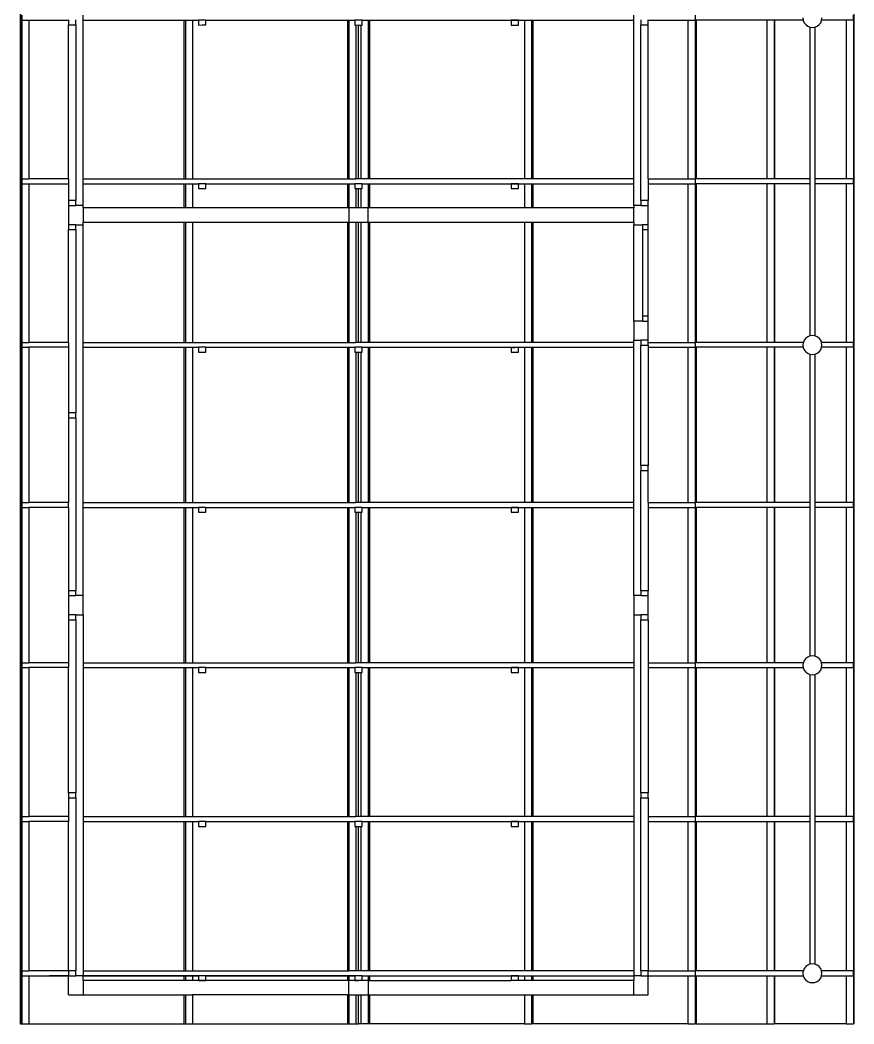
# Model space of a CAD drawing. Header units: metres. Extents: x 3.5 to 12.1, y -17.9 to 16.9.
# Drawn here: x 3.45 to 12.11, y -17.85 to -7.43 of the extents above; entities that cross this region are included whole.
import ezdxf

# ---------------------------------------------------------------- set-up
doc = ezdxf.new("R2010")
doc.units = ezdxf.units.M
doc.layers.add('SectionCutEdges', color=7, linetype='Continuous')

msp = doc.modelspace()

# ---------------------------------------------------------------- linework, layer by layer
for p, q in [((3.452, 2.829), (3.452, -17.851)), ((3.457, 2.829), (3.457, -17.851)), ((12.11, 2.829), (12.11, -17.851)), ((12.111, 2.829), (12.111, -17.851)), ((3.47, -7.382), (3.47, -7.433)), ((4.106, -7.433), (4.106, -7.382)), ((9.826, -7.433), (9.826, -7.382)), ((10.461, -7.382), (10.461, -7.433)), ((12.106, -7.433), (12.106, -7.382)), ((3.47, -7.433), (3.544, -7.433)), ((3.47, -7.433), (3.47, -9.08)), ((3.544, -7.433), (3.544, -9.08)), ((3.544, -7.433), (3.956, -7.433)), ((3.956, -9.08), (3.956, -7.482)), ((4.106, -9.08), (4.106, -7.433)), ((4.106, -7.433), (5.154, -7.433)), ((5.154, -9.08), (5.154, -7.433)), ((5.154, -7.433), (5.168, -7.433)), ((5.168, -7.433), (5.168, -9.08)), ((5.168, -7.433), (5.241, -7.433)), ((5.241, -7.433), (5.241, -9.08)), ((5.241, -7.433), (5.304, -7.433)), ((5.38, -7.433), (5.304, -7.433)), ((5.304, -7.433), (5.304, -7.484)), ((5.304, -7.484), (5.342, -7.483)), ((5.342, -7.483), (5.38, -7.483)), ((5.342, -7.483), (5.342, -7.483)), ((5.38, -7.483), (5.38, -7.433)), ((5.38, -7.433), (6.852, -7.433)), ((6.852, -7.433), (6.852, -9.08)), ((6.852, -7.433), (6.866, -7.433)), ((6.866, -7.433), (6.866, -9.08)), ((6.866, -7.433), (6.927, -7.433)), ((7.004, -7.433), (6.927, -7.433)), ((6.927, -7.433), (6.927, -7.484)), ((6.927, -7.484), (6.939, -7.484)), ((6.939, -7.484), (6.966, -7.483)), ((6.939, -7.484), (6.939, -9.08)), ((6.966, -7.483), (6.966, -7.484)), ((6.966, -9.08), (6.966, -7.484)), ((6.966, -7.484), (6.992, -7.484)), ((6.992, -7.484), (6.992, -9.08)), ((6.992, -7.484), (7.004, -7.484)), ((7.004, -7.484), (7.004, -7.433)), ((7.004, -7.433), (7.066, -7.433)), ((7.066, -7.433), (7.066, -9.08)), ((7.066, -7.433), (7.079, -7.433)), ((7.079, -7.433), (7.079, -9.08)), ((7.079, -7.433), (8.627, -7.433)), ((8.551, -7.434), (8.551, -7.434)), ((8.551, -7.434), (8.589, -7.434)), ((8.551, -7.434), (8.551, -7.484)), ((8.557, -7.434), (8.551, -7.434)), ((8.557, -7.434), (8.551, -7.434)), ((8.551, -7.484), (8.627, -7.484)), ((8.627, -7.433), (8.557, -7.434)), ((8.589, -7.434), (8.557, -7.434)), ((8.627, -7.484), (8.627, -7.433)), ((8.627, -7.433), (8.69, -7.433)), ((8.69, -7.433), (8.69, -9.08)), ((8.69, -7.433), (8.763, -7.433)), ((8.763, -7.433), (8.763, -9.08)), ((8.763, -7.433), (8.777, -7.433)), ((8.777, -7.433), (8.777, -9.08)), ((8.777, -7.433), (9.826, -7.433)), ((9.826, -9.08), (9.826, -7.433)), ((9.899, -9.306), (9.899, -7.482)), ((9.976, -7.433), (10.387, -7.433)), ((10.387, -7.433), (10.387, -9.08)), ((10.387, -7.433), (10.461, -7.433)), ((10.461, -7.433), (10.461, -9.08)), ((10.474, -7.433), (10.461, -7.433)), ((10.474, -7.433), (10.474, -9.08)), ((11.207, -7.433), (10.474, -7.433)), ((11.207, -7.433), (11.207, -9.08)), ((11.283, -7.433), (11.207, -7.433)), ((11.283, -7.433), (11.283, -9.08)), ((11.287, -7.433), (11.283, -7.433)), ((11.287, -7.433), (11.287, -9.08)), ((11.585, -7.433), (11.287, -7.433)), ((12.03, -7.433), (11.776, -7.433)), ((12.03, -7.433), (12.03, -9.08)), ((12.106, -7.433), (12.03, -7.433)), ((12.106, -7.433), (12.106, -9.08)), ((11.655, -7.505), (11.655, -9.08)), ((11.706, -7.505), (11.706, -9.08)), ((3.47, -9.08), (3.47, -9.13)), ((3.47, -9.08), (3.544, -9.08)), ((3.47, -9.13), (3.544, -9.13)), ((3.47, -9.13), (3.47, -10.777)), ((3.956, -9.08), (3.544, -9.08)), ((3.544, -9.13), (3.544, -10.777)), ((3.544, -9.13), (3.956, -9.13)), ((3.956, -9.08), (3.956, -9.13)), ((3.956, -9.13), (3.956, -9.306)), ((4.106, -9.08), (5.154, -9.08)), ((4.106, -9.13), (4.106, -9.08)), ((4.106, -9.356), (4.106, -9.13)), ((4.106, -9.13), (5.154, -9.13)), ((5.154, -9.08), (5.168, -9.08)), ((5.154, -9.381), (5.154, -9.13)), ((5.154, -9.13), (5.168, -9.13)), ((5.168, -9.08), (5.241, -9.08)), ((5.168, -9.13), (5.168, -9.381)), ((5.168, -9.13), (5.241, -9.13)), ((5.241, -9.08), (6.852, -9.08)), ((5.241, -9.13), (5.241, -9.381)), ((5.241, -9.13), (5.304, -9.13)), ((5.38, -9.13), (5.304, -9.13)), ((5.304, -9.13), (5.304, -9.181)), ((5.38, -9.181), (5.38, -9.13)), ((5.38, -9.13), (6.852, -9.13)), ((6.852, -9.08), (6.866, -9.08)), ((6.852, -9.13), (6.852, -9.381)), ((6.852, -9.13), (6.866, -9.13)), ((6.866, -9.08), (6.939, -9.08)), ((6.866, -9.13), (6.866, -9.381)), ((6.866, -9.13), (6.927, -9.13)), ((7.004, -9.13), (6.927, -9.13)), ((6.927, -9.13), (6.927, -9.181)), ((6.966, -9.08), (6.939, -9.08)), ((6.992, -9.08), (6.966, -9.08)), ((7.066, -9.08), (6.992, -9.08)), ((7.004, -9.181), (7.004, -9.13)), ((7.004, -9.13), (7.066, -9.13)), ((7.079, -9.08), (7.066, -9.08)), ((7.066, -9.13), (7.066, -9.381)), ((7.066, -9.13), (7.079, -9.13)), ((8.69, -9.08), (7.079, -9.08)), ((7.079, -9.13), (7.079, -9.381)), ((7.079, -9.13), (8.627, -9.13)), ((8.551, -9.131), (8.551, -9.131)), ((8.551, -9.131), (8.589, -9.131)), ((8.551, -9.131), (8.551, -9.181)), ((8.557, -9.131), (8.551, -9.131)), ((8.557, -9.131), (8.551, -9.131)), ((8.627, -9.13), (8.557, -9.131)), ((8.589, -9.131), (8.557, -9.131)), ((8.627, -9.181), (8.627, -9.13)), ((8.627, -9.13), (8.69, -9.13)), ((8.763, -9.08), (8.69, -9.08)), ((8.69, -9.13), (8.69, -9.381)), ((8.69, -9.13), (8.763, -9.13)), ((8.777, -9.08), (8.763, -9.08)), ((8.763, -9.13), (8.763, -9.381)), ((8.763, -9.13), (8.777, -9.13)), ((9.826, -9.08), (8.777, -9.08)), ((8.777, -9.13), (8.777, -9.381)), ((8.777, -9.13), (9.826, -9.13)), ((9.826, -9.13), (9.826, -9.08)), ((9.826, -9.356), (9.826, -9.13)), ((9.976, -9.08), (10.387, -9.08)), ((9.976, -9.13), (10.387, -9.13)), ((10.387, -9.08), (10.461, -9.08)), ((10.387, -9.13), (10.387, -10.777)), ((10.387, -9.13), (10.461, -9.13)), ((10.461, -9.08), (10.461, -9.13)), ((10.474, -9.08), (10.461, -9.08)), ((10.461, -9.13), (10.461, -10.777)), ((10.474, -9.13), (10.461, -9.13)), ((11.207, -9.08), (10.474, -9.08)), ((10.474, -9.13), (10.474, -10.777)), ((11.207, -9.13), (10.474, -9.13)), ((11.283, -9.08), (11.207, -9.08)), ((11.207, -9.13), (11.207, -10.777)), ((11.283, -9.13), (11.207, -9.13)), ((11.287, -9.08), (11.283, -9.08)), ((11.283, -9.13), (11.283, -10.777)), ((11.287, -9.13), (11.283, -9.13)), ((11.655, -9.08), (11.287, -9.08)), ((11.287, -9.13), (11.287, -10.777)), ((11.655, -9.13), (11.287, -9.13)), ((11.655, -9.08), (11.655, -9.13)), ((11.655, -9.13), (11.655, -10.709)), ((12.03, -9.08), (11.706, -9.08)), ((11.706, -9.08), (11.706, -9.13)), ((12.03, -9.13), (11.706, -9.13)), ((11.706, -9.13), (11.706, -10.709)), ((12.106, -9.08), (12.03, -9.08)), ((12.03, -9.13), (12.03, -10.777)), ((12.106, -9.13), (12.03, -9.13)), ((12.106, -9.13), (12.106, -9.08)), ((12.106, -9.13), (12.106, -10.777)), ((5.304, -9.181), (5.342, -9.18)), ((5.342, -9.18), (5.342, -9.181)), ((5.342, -9.181), (5.38, -9.181)), ((6.927, -9.181), (6.939, -9.181)), ((6.939, -9.181), (6.966, -9.18)), ((6.939, -9.181), (6.939, -9.381)), ((6.966, -9.18), (6.966, -9.181)), ((6.966, -9.381), (6.966, -9.181)), ((6.966, -9.181), (6.992, -9.181)), ((6.992, -9.181), (6.992, -9.381)), ((6.992, -9.181), (7.004, -9.181)), ((8.551, -9.181), (8.627, -9.181)), ((4.106, -10.777), (4.106, -9.556)), ((5.154, -10.777), (5.154, -9.531)), ((5.168, -9.531), (5.168, -10.777)), ((5.241, -9.531), (5.241, -10.777)), ((6.852, -9.531), (6.852, -10.777)), ((6.866, -9.531), (6.866, -10.777)), ((6.939, -9.531), (6.939, -10.777)), ((6.966, -10.777), (6.966, -9.531)), ((6.992, -9.531), (6.992, -10.777)), ((7.066, -9.531), (7.066, -10.777)), ((7.079, -9.531), (7.079, -10.777)), ((8.69, -9.531), (8.69, -10.777)), ((8.763, -9.531), (8.763, -10.777)), ((8.777, -9.531), (8.777, -10.777)), ((9.826, -10.556), (9.826, -9.556)), ((3.956, -10.777), (3.956, -9.607)), ((3.47, -10.777), (3.47, -10.828)), ((3.47, -10.777), (3.544, -10.777)), ((3.47, -10.828), (3.544, -10.828)), ((3.47, -10.828), (3.47, -12.44)), ((3.956, -10.777), (3.544, -10.777)), ((3.544, -10.828), (3.544, -12.44)), ((3.956, -10.828), (3.544, -10.828)), ((3.956, -10.777), (3.956, -10.828)), ((3.956, -10.828), (3.956, -11.508)), ((4.106, -10.777), (5.154, -10.777)), ((4.106, -10.828), (4.106, -10.777)), ((4.106, -12.44), (4.106, -10.828)), ((4.106, -10.828), (5.154, -10.828)), ((5.154, -10.777), (5.168, -10.777)), ((5.154, -12.44), (5.154, -10.828)), ((5.154, -10.828), (5.168, -10.828)), ((5.168, -10.777), (5.241, -10.777)), ((5.168, -10.828), (5.168, -12.44)), ((5.168, -10.828), (5.241, -10.828)), ((5.241, -10.777), (6.852, -10.777)), ((5.241, -10.828), (5.241, -12.44)), ((5.241, -10.828), (5.304, -10.828)), ((5.38, -10.828), (5.304, -10.828)), ((5.304, -10.828), (5.304, -10.879)), ((5.38, -10.878), (5.38, -10.828)), ((5.38, -10.828), (6.852, -10.828)), ((6.852, -10.777), (6.866, -10.777)), ((6.852, -10.828), (6.852, -12.44)), ((6.852, -10.828), (6.866, -10.828)), ((6.866, -10.777), (6.939, -10.777)), ((6.866, -10.828), (6.866, -12.44)), ((6.866, -10.828), (6.927, -10.828)), ((7.004, -10.828), (6.927, -10.828)), ((6.927, -10.828), (6.927, -10.879)), ((6.966, -10.777), (6.939, -10.777)), ((6.992, -10.777), (6.966, -10.777)), ((7.066, -10.777), (6.992, -10.777)), ((7.004, -10.879), (7.004, -10.828)), ((7.004, -10.828), (7.066, -10.828)), ((7.079, -10.777), (7.066, -10.777)), ((7.066, -10.828), (7.066, -12.44)), ((7.066, -10.828), (7.079, -10.828)), ((8.69, -10.777), (7.079, -10.777)), ((7.079, -10.828), (7.079, -12.44)), ((7.079, -10.828), (8.627, -10.828)), ((8.551, -10.829), (8.551, -10.829)), ((8.551, -10.829), (8.589, -10.829)), ((8.551, -10.829), (8.551, -10.879)), ((8.557, -10.829), (8.551, -10.829)), ((8.557, -10.829), (8.551, -10.829)), ((8.627, -10.828), (8.557, -10.829)), ((8.589, -10.829), (8.557, -10.829)), ((8.627, -10.879), (8.627, -10.828)), ((8.627, -10.828), (8.69, -10.828)), ((8.763, -10.777), (8.69, -10.777)), ((8.69, -10.828), (8.69, -12.44)), ((8.69, -10.828), (8.763, -10.828)), ((8.777, -10.777), (8.763, -10.777)), ((8.763, -10.828), (8.763, -12.44)), ((8.763, -10.828), (8.777, -10.828)), ((9.826, -10.777), (8.777, -10.777)), ((8.777, -10.828), (8.777, -12.44)), ((8.777, -10.828), (9.826, -10.828)), ((9.826, -10.777), (9.826, -10.756)), ((9.826, -10.828), (9.826, -10.777)), ((9.826, -12.44), (9.826, -10.828)), ((9.899, -12.056), (9.899, -10.807)), ((9.976, -10.777), (10.387, -10.777)), ((9.976, -10.828), (10.387, -10.828)), ((10.387, -10.777), (10.461, -10.777)), ((10.387, -10.828), (10.387, -12.44)), ((10.387, -10.828), (10.461, -10.828)), ((10.461, -10.777), (10.461, -10.828)), ((10.474, -10.777), (10.461, -10.777)), ((10.461, -10.828), (10.461, -12.44)), ((10.474, -10.828), (10.461, -10.828)), ((11.207, -10.777), (10.474, -10.777)), ((10.474, -10.828), (10.474, -12.44)), ((11.207, -10.828), (10.474, -10.828)), ((11.283, -10.777), (11.207, -10.777)), ((11.207, -10.828), (11.207, -12.44)), ((11.283, -10.828), (11.207, -10.828)), ((11.287, -10.777), (11.283, -10.777)), ((11.283, -10.828), (11.283, -12.44)), ((11.287, -10.828), (11.283, -10.828)), ((11.586, -10.777), (11.287, -10.777)), ((11.287, -10.828), (11.287, -12.44)), ((11.585, -10.828), (11.287, -10.828)), ((12.03, -10.777), (11.775, -10.777)), ((12.03, -10.828), (11.776, -10.828)), ((12.106, -10.777), (12.03, -10.777)), ((12.03, -10.828), (12.03, -12.44)), ((12.106, -10.828), (12.03, -10.828)), ((12.106, -10.828), (12.106, -10.777)), ((12.106, -10.828), (12.106, -12.44)), ((5.304, -10.879), (5.342, -10.878)), ((5.342, -10.878), (5.38, -10.878)), ((5.342, -10.878), (5.342, -10.878)), ((6.927, -10.879), (6.939, -10.879)), ((6.939, -10.879), (6.966, -10.878)), ((6.939, -10.879), (6.939, -12.44)), ((6.966, -10.878), (6.966, -10.879)), ((6.966, -12.44), (6.966, -10.879)), ((6.966, -10.879), (6.992, -10.879)), ((6.992, -10.879), (6.992, -12.44)), ((6.992, -10.879), (7.004, -10.879)), ((8.551, -10.879), (8.627, -10.879)), ((11.655, -10.9), (11.655, -12.44)), ((11.706, -10.9), (11.706, -12.44)), ((3.956, -11.559), (3.956, -12.44)), ((9.899, -13.356), (9.899, -12.107)), ((3.47, -12.44), (3.47, -12.49)), ((3.47, -12.44), (3.544, -12.44)), ((3.47, -12.49), (3.544, -12.49)), ((3.47, -12.49), (3.47, -14.102)), ((3.956, -12.44), (3.544, -12.44)), ((3.544, -12.49), (3.544, -14.102)), ((3.956, -12.49), (3.544, -12.49)), ((3.956, -12.49), (3.956, -12.44)), ((3.956, -12.49), (3.956, -13.356)), ((4.106, -12.44), (5.154, -12.44)), ((4.106, -12.49), (4.106, -12.44)), ((4.106, -13.406), (4.106, -12.49)), ((4.106, -12.49), (5.154, -12.49)), ((5.154, -12.44), (5.168, -12.44)), ((5.154, -14.102), (5.154, -12.49)), ((5.154, -12.49), (5.168, -12.49)), ((5.168, -12.44), (5.241, -12.44)), ((5.168, -12.49), (5.168, -14.102)), ((5.168, -12.49), (5.241, -12.49)), ((5.241, -12.44), (6.852, -12.44)), ((5.241, -12.49), (5.241, -14.102)), ((5.241, -12.49), (5.304, -12.49)), ((5.38, -12.49), (5.304, -12.49)), ((5.304, -12.49), (5.304, -12.541)), ((5.38, -12.54), (5.38, -12.49)), ((5.38, -12.49), (6.852, -12.49)), ((6.852, -12.44), (6.866, -12.44)), ((6.852, -12.49), (6.852, -14.102)), ((6.852, -12.49), (6.866, -12.49)), ((6.866, -12.44), (6.939, -12.44)), ((6.866, -12.49), (6.866, -14.102)), ((6.866, -12.49), (6.927, -12.49)), ((7.004, -12.49), (6.927, -12.49)), ((6.927, -12.49), (6.927, -12.541)), ((6.966, -12.44), (6.939, -12.44)), ((6.992, -12.44), (6.966, -12.44)), ((7.066, -12.44), (6.992, -12.44)), ((7.004, -12.541), (7.004, -12.49)), ((7.004, -12.49), (7.066, -12.49)), ((7.079, -12.44), (7.066, -12.44)), ((7.066, -12.49), (7.066, -14.102)), ((7.066, -12.49), (7.079, -12.49)), ((8.69, -12.44), (7.079, -12.44)), ((7.079, -12.49), (7.079, -14.102)), ((7.079, -12.49), (8.627, -12.49)), ((8.551, -12.491), (8.551, -12.491)), ((8.551, -12.491), (8.589, -12.491)), ((8.551, -12.491), (8.551, -12.541)), ((8.557, -12.491), (8.551, -12.491)), ((8.557, -12.491), (8.551, -12.491)), ((8.627, -12.49), (8.557, -12.491)), ((8.589, -12.491), (8.557, -12.491)), ((8.627, -12.541), (8.627, -12.49)), ((8.627, -12.49), (8.69, -12.49)), ((8.763, -12.44), (8.69, -12.44)), ((8.69, -12.49), (8.69, -14.102)), ((8.69, -12.49), (8.763, -12.49)), ((8.777, -12.44), (8.763, -12.44)), ((8.763, -12.49), (8.763, -14.102)), ((8.763, -12.49), (8.777, -12.49)), ((9.826, -12.44), (8.777, -12.44)), ((8.777, -12.49), (8.777, -14.102)), ((8.777, -12.49), (9.826, -12.49)), ((9.826, -12.49), (9.826, -12.44)), ((9.826, -13.406), (9.826, -12.49)), ((9.976, -12.44), (10.387, -12.44)), ((9.976, -12.49), (10.387, -12.49)), ((10.387, -12.44), (10.461, -12.44)), ((10.387, -12.49), (10.387, -14.102)), ((10.387, -12.49), (10.461, -12.49)), ((10.461, -12.44), (10.461, -12.49)), ((10.474, -12.44), (10.461, -12.44)), ((10.461, -12.49), (10.461, -14.102)), ((10.474, -12.49), (10.461, -12.49)), ((11.207, -12.44), (10.474, -12.44)), ((10.474, -12.49), (10.474, -14.102)), ((11.207, -12.49), (10.474, -12.49)), ((11.283, -12.44), (11.207, -12.44)), ((11.207, -12.49), (11.207, -14.102)), ((11.283, -12.49), (11.207, -12.49)), ((11.287, -12.44), (11.283, -12.44)), ((11.283, -12.49), (11.283, -14.102)), ((11.287, -12.49), (11.283, -12.49)), ((11.655, -12.44), (11.287, -12.44)), ((11.287, -12.49), (11.287, -14.102)), ((11.655, -12.49), (11.287, -12.49)), ((11.655, -12.44), (11.655, -12.49)), ((11.655, -12.49), (11.655, -14.034)), ((12.03, -12.44), (11.706, -12.44)), ((11.706, -12.44), (11.706, -12.49)), ((12.03, -12.49), (11.706, -12.49)), ((11.706, -12.49), (11.706, -14.034)), ((12.106, -12.44), (12.03, -12.44)), ((12.03, -12.49), (12.03, -14.102)), ((12.106, -12.49), (12.03, -12.49)), ((12.106, -12.49), (12.106, -12.44)), ((12.106, -12.49), (12.106, -14.102)), ((5.304, -12.541), (5.342, -12.54)), ((5.342, -12.54), (5.38, -12.54)), ((5.342, -12.54), (5.342, -12.54)), ((6.927, -12.541), (6.939, -12.541)), ((6.939, -12.541), (6.966, -12.54)), ((6.939, -12.541), (6.939, -14.102)), ((6.966, -12.54), (6.966, -12.541)), ((6.966, -14.102), (6.966, -12.541)), ((6.966, -12.541), (6.992, -12.541)), ((6.992, -12.541), (6.992, -14.102)), ((6.992, -12.541), (7.004, -12.541)), ((8.551, -12.541), (8.627, -12.541)), ((4.032, -13.301), (4.032, -13.356)), ((4.106, -13.606), (4.106, -14.102)), ((9.826, -13.606), (9.826, -14.102)), ((3.956, -13.657), (3.956, -14.102)), ((9.899, -15.453), (9.899, -13.657)), ((3.47, -14.102), (3.47, -14.153)), ((3.47, -14.102), (3.544, -14.102)), ((3.47, -14.153), (3.544, -14.153)), ((3.47, -14.153), (3.47, -15.7)), ((3.956, -14.102), (3.544, -14.102)), ((3.544, -14.153), (3.544, -15.7)), ((3.956, -14.153), (3.544, -14.153)), ((3.956, -14.102), (3.956, -14.153)), ((3.956, -15.453), (3.956, -14.153)), ((4.106, -14.102), (5.154, -14.102)), ((4.106, -14.102), (4.106, -14.153)), ((4.106, -14.153), (5.154, -14.153)), ((4.106, -14.153), (4.106, -15.7)), ((5.154, -14.102), (5.168, -14.102)), ((5.154, -15.7), (5.154, -14.153)), ((5.154, -14.153), (5.168, -14.153)), ((5.168, -14.102), (5.241, -14.102)), ((5.168, -14.153), (5.168, -15.7)), ((5.168, -14.153), (5.241, -14.153)), ((5.241, -14.102), (6.852, -14.102)), ((5.241, -14.153), (5.241, -15.7)), ((5.241, -14.153), (5.304, -14.153)), ((5.38, -14.153), (5.304, -14.153)), ((5.304, -14.153), (5.304, -14.204)), ((5.38, -14.203), (5.38, -14.153)), ((5.38, -14.153), (6.852, -14.153)), ((6.852, -14.102), (6.866, -14.102)), ((6.852, -14.153), (6.852, -15.7)), ((6.852, -14.153), (6.866, -14.153)), ((6.866, -14.102), (6.939, -14.102)), ((6.866, -14.153), (6.866, -15.7)), ((6.866, -14.153), (6.927, -14.153)), ((7.004, -14.153), (6.927, -14.153)), ((6.927, -14.153), (6.927, -14.204)), ((6.966, -14.102), (6.939, -14.102)), ((6.992, -14.102), (6.966, -14.102)), ((7.066, -14.102), (6.992, -14.102)), ((7.004, -14.204), (7.004, -14.153)), ((7.004, -14.153), (7.066, -14.153)), ((7.079, -14.102), (7.066, -14.102)), ((7.066, -14.153), (7.066, -15.7)), ((7.066, -14.153), (7.079, -14.153)), ((8.69, -14.102), (7.079, -14.102)), ((7.079, -14.153), (7.079, -15.7)), ((7.079, -14.153), (8.627, -14.153)), ((8.551, -14.153), (8.551, -14.154)), ((8.551, -14.154), (8.589, -14.153)), ((8.557, -14.153), (8.551, -14.153)), ((8.557, -14.153), (8.551, -14.154)), ((8.551, -14.154), (8.551, -14.204)), ((8.627, -14.153), (8.557, -14.153)), ((8.589, -14.153), (8.557, -14.153)), ((8.627, -14.204), (8.627, -14.153)), ((8.627, -14.153), (8.69, -14.153)), ((8.763, -14.102), (8.69, -14.102)), ((8.69, -14.153), (8.69, -15.7)), ((8.69, -14.153), (8.763, -14.153)), ((8.777, -14.102), (8.763, -14.102)), ((8.763, -14.153), (8.763, -15.7)), ((8.763, -14.153), (8.777, -14.153)), ((9.826, -14.102), (8.777, -14.102)), ((8.777, -14.153), (8.777, -15.7)), ((8.777, -14.153), (9.826, -14.153)), ((9.826, -14.102), (9.826, -14.153)), ((9.826, -14.153), (9.826, -15.7)), ((9.976, -14.102), (10.387, -14.102)), ((9.976, -14.153), (10.387, -14.153)), ((10.387, -14.102), (10.461, -14.102)), ((10.387, -14.153), (10.387, -15.7)), ((10.387, -14.153), (10.461, -14.153)), ((10.461, -14.102), (10.461, -14.153)), ((10.474, -14.102), (10.461, -14.102)), ((10.461, -14.153), (10.461, -15.7)), ((10.461, -14.153), (10.474, -14.153)), ((11.207, -14.102), (10.474, -14.102)), ((10.474, -14.153), (10.474, -15.7)), ((10.474, -14.153), (11.207, -14.153)), ((11.283, -14.102), (11.207, -14.102)), ((11.207, -14.153), (11.207, -15.7)), ((11.207, -14.153), (11.283, -14.153)), ((11.287, -14.102), (11.283, -14.102)), ((11.283, -14.153), (11.283, -15.7)), ((11.283, -14.153), (11.287, -14.153)), ((11.586, -14.102), (11.287, -14.102)), ((11.287, -14.153), (11.287, -15.7)), ((11.287, -14.153), (11.585, -14.153)), ((12.03, -14.102), (11.775, -14.102)), ((11.776, -14.153), (12.03, -14.153)), ((12.106, -14.102), (12.03, -14.102)), ((12.03, -14.153), (12.03, -15.7)), ((12.03, -14.153), (12.106, -14.153)), ((12.106, -14.153), (12.106, -14.102)), ((12.106, -14.153), (12.106, -15.7)), ((5.304, -14.204), (5.342, -14.203)), ((5.342, -14.203), (5.38, -14.203)), ((5.342, -14.203), (5.342, -14.203)), ((6.927, -14.204), (6.939, -14.203)), ((6.939, -14.203), (6.939, -15.7)), ((6.939, -14.203), (6.966, -14.203)), ((6.966, -14.203), (6.966, -14.204)), ((6.966, -15.7), (6.966, -14.204)), ((6.966, -14.204), (6.992, -14.204)), ((6.992, -14.204), (6.992, -15.7)), ((6.992, -14.204), (7.004, -14.204)), ((8.551, -14.204), (8.627, -14.204)), ((11.655, -14.225), (11.655, -15.7)), ((11.706, -14.225), (11.706, -15.7)), ((3.956, -15.504), (3.956, -15.7)), ((9.899, -17.301), (9.899, -15.504)), ((3.47, -15.7), (3.47, -15.751)), ((3.47, -15.7), (3.544, -15.7)), ((3.956, -15.7), (3.544, -15.7)), ((3.956, -15.7), (3.956, -15.751)), ((4.106, -15.7), (5.154, -15.7)), ((4.106, -15.7), (4.106, -15.751)), ((5.154, -15.7), (5.168, -15.7)), ((5.168, -15.7), (5.241, -15.7)), ((5.241, -15.7), (6.852, -15.7)), ((6.852, -15.7), (6.866, -15.7)), ((6.866, -15.7), (6.939, -15.7)), ((6.966, -15.7), (6.939, -15.7)), ((6.992, -15.7), (6.966, -15.7)), ((7.066, -15.7), (6.992, -15.7)), ((7.079, -15.7), (7.066, -15.7)), ((8.69, -15.7), (7.079, -15.7)), ((8.763, -15.7), (8.69, -15.7)), ((8.777, -15.7), (8.763, -15.7)), ((9.826, -15.7), (8.777, -15.7)), ((9.826, -15.7), (9.826, -15.751)), ((9.976, -15.7), (10.387, -15.7)), ((10.387, -15.7), (10.461, -15.7)), ((10.461, -15.7), (10.461, -15.751)), ((10.474, -15.7), (10.461, -15.7)), ((11.207, -15.7), (10.474, -15.7)), ((11.283, -15.7), (11.207, -15.7)), ((11.287, -15.7), (11.283, -15.7)), ((11.655, -15.7), (11.287, -15.7)), ((11.655, -15.7), (11.655, -15.751)), ((12.03, -15.7), (11.706, -15.7)), ((11.706, -15.7), (11.706, -15.751)), ((12.106, -15.7), (12.03, -15.7)), ((12.106, -15.751), (12.106, -15.7)), ((3.47, -15.751), (3.544, -15.751)), ((3.47, -15.751), (3.47, -17.3)), ((3.544, -15.751), (3.544, -17.3)), ((3.956, -15.751), (3.544, -15.751)), ((3.956, -17.3), (3.956, -15.751)), ((4.106, -15.751), (5.154, -15.751)), ((4.106, -15.751), (4.106, -17.3)), ((5.154, -17.3), (5.154, -15.751)), ((5.154, -15.751), (5.168, -15.751)), ((5.168, -15.751), (5.168, -17.3)), ((5.168, -15.751), (5.241, -15.751)), ((5.241, -15.751), (5.241, -17.3)), ((5.241, -15.751), (5.304, -15.751)), ((5.38, -15.751), (5.304, -15.751)), ((5.304, -15.751), (5.304, -15.802)), ((5.304, -15.802), (5.342, -15.801)), ((5.342, -15.801), (5.38, -15.801)), ((5.342, -15.801), (5.342, -15.801)), ((5.38, -15.801), (5.38, -15.751)), ((5.38, -15.751), (6.852, -15.751)), ((6.852, -15.751), (6.852, -17.3)), ((6.852, -15.751), (6.866, -15.751)), ((6.866, -15.751), (6.866, -17.3)), ((6.866, -15.751), (6.927, -15.751)), ((7.004, -15.751), (6.927, -15.751)), ((6.927, -15.751), (6.927, -15.802)), ((6.927, -15.802), (6.939, -15.802)), ((6.939, -15.802), (6.966, -15.801)), ((6.939, -15.802), (6.939, -17.3)), ((6.966, -15.801), (6.966, -15.802)), ((6.966, -17.3), (6.966, -15.802)), ((6.966, -15.802), (6.992, -15.802)), ((6.992, -15.802), (6.992, -17.3)), ((6.992, -15.802), (7.004, -15.802)), ((7.004, -15.802), (7.004, -15.751)), ((7.004, -15.751), (7.066, -15.751)), ((7.066, -15.751), (7.066, -17.3)), ((7.066, -15.751), (7.079, -15.751)), ((7.079, -15.751), (7.079, -17.3)), ((7.079, -15.751), (8.627, -15.751)), ((8.551, -15.752), (8.551, -15.752)), ((8.551, -15.752), (8.589, -15.752)), ((8.551, -15.752), (8.551, -15.802)), ((8.557, -15.752), (8.551, -15.752)), ((8.557, -15.752), (8.551, -15.752)), ((8.551, -15.802), (8.627, -15.802)), ((8.627, -15.751), (8.557, -15.752)), ((8.589, -15.752), (8.557, -15.752)), ((8.627, -15.802), (8.627, -15.751)), ((8.627, -15.751), (8.69, -15.751)), ((8.69, -15.751), (8.69, -17.3)), ((8.69, -15.751), (8.763, -15.751)), ((8.763, -15.751), (8.763, -17.3)), ((8.763, -15.751), (8.777, -15.751)), ((8.777, -15.751), (8.777, -17.3)), ((8.777, -15.751), (9.826, -15.751)), ((9.826, -15.751), (9.826, -17.3)), ((9.976, -15.751), (10.387, -15.751)), ((10.387, -15.751), (10.387, -17.3)), ((10.387, -15.751), (10.461, -15.751)), ((10.461, -15.751), (10.461, -17.3)), ((10.461, -15.751), (10.474, -15.751)), ((10.474, -15.751), (10.474, -17.3)), ((10.474, -15.751), (11.207, -15.751)), ((11.207, -15.751), (11.207, -17.3)), ((11.207, -15.751), (11.283, -15.751)), ((11.283, -15.751), (11.283, -17.3)), ((11.283, -15.751), (11.287, -15.751)), ((11.287, -15.751), (11.287, -17.3)), ((11.287, -15.751), (11.655, -15.751)), ((11.655, -15.751), (11.655, -17.231)), ((11.706, -15.751), (12.03, -15.751)), ((11.706, -15.751), (11.706, -17.231)), ((12.03, -15.751), (12.03, -17.3)), ((12.03, -15.751), (12.106, -15.751)), ((12.106, -15.751), (12.106, -17.3)), ((3.47, -17.3), (3.47, -17.351)), ((3.47, -17.3), (3.544, -17.3)), ((3.47, -17.351), (3.544, -17.351)), ((3.47, -17.351), (3.47, -17.851)), ((3.956, -17.3), (3.544, -17.3)), ((3.544, -17.351), (3.544, -17.851)), ((3.544, -17.351), (3.956, -17.351)), ((3.956, -17.351), (3.757, -17.351)), ((3.956, -17.3), (3.956, -17.301)), ((4.106, -17.3), (5.154, -17.3)), ((4.106, -17.3), (4.106, -17.351)), ((4.106, -17.351), (5.154, -17.351)), ((4.106, -17.351), (4.106, -17.351)), ((5.304, -17.351), (4.106, -17.351)), ((5.154, -17.3), (5.168, -17.3)), ((5.154, -17.401), (5.154, -17.351)), ((5.154, -17.351), (5.168, -17.351)), ((5.168, -17.3), (5.241, -17.3)), ((5.168, -17.351), (5.168, -17.401)), ((5.168, -17.351), (5.241, -17.351)), ((5.241, -17.3), (6.852, -17.3)), ((5.241, -17.351), (5.241, -17.401)), ((5.241, -17.351), (5.304, -17.351)), ((5.38, -17.351), (5.304, -17.351)), ((5.304, -17.351), (5.304, -17.401)), ((5.38, -17.401), (5.38, -17.351)), ((5.38, -17.351), (6.852, -17.351)), ((6.927, -17.351), (5.38, -17.351)), ((6.852, -17.3), (6.866, -17.3)), ((6.852, -17.351), (6.852, -17.401)), ((6.852, -17.351), (6.866, -17.351)), ((6.939, -17.3), (6.866, -17.3)), ((6.866, -17.351), (6.866, -17.401)), ((6.866, -17.351), (6.927, -17.351)), ((7.004, -17.351), (6.927, -17.351)), ((6.927, -17.351), (6.927, -17.401)), ((6.966, -17.3), (6.939, -17.3)), ((6.992, -17.3), (6.966, -17.3)), ((7.066, -17.3), (6.992, -17.3)), ((7.004, -17.401), (7.004, -17.351)), ((7.004, -17.351), (7.066, -17.351)), ((7.079, -17.3), (7.066, -17.3)), ((7.066, -17.351), (7.066, -17.401)), ((7.066, -17.351), (7.079, -17.351)), ((8.69, -17.3), (7.079, -17.3)), ((7.079, -17.351), (7.079, -17.401)), ((7.079, -17.351), (8.627, -17.351)), ((8.551, -17.351), (8.551, -17.351)), ((8.551, -17.351), (8.589, -17.351)), ((8.551, -17.351), (8.551, -17.401)), ((8.557, -17.351), (8.551, -17.351)), ((8.557, -17.351), (8.551, -17.351)), ((8.627, -17.351), (8.557, -17.351)), ((8.589, -17.351), (8.557, -17.351)), ((8.627, -17.401), (8.627, -17.351)), ((8.627, -17.351), (8.69, -17.351)), ((8.763, -17.3), (8.69, -17.3)), ((8.69, -17.351), (8.69, -17.401)), ((8.69, -17.351), (8.763, -17.351)), ((8.777, -17.3), (8.763, -17.3)), ((8.763, -17.351), (8.763, -17.401)), ((8.763, -17.351), (8.777, -17.351)), ((9.826, -17.3), (8.777, -17.3)), ((8.777, -17.351), (8.777, -17.401)), ((8.777, -17.351), (9.826, -17.351)), ((9.826, -17.3), (9.826, -17.351)), ((9.826, -17.351), (9.826, -17.351)), ((9.976, -17.3), (10.387, -17.3)), ((9.976, -17.351), (10.387, -17.351)), ((10.387, -17.3), (10.461, -17.3)), ((10.387, -17.351), (10.387, -17.851)), ((10.387, -17.351), (10.461, -17.351)), ((10.461, -17.3), (10.461, -17.351)), ((10.474, -17.3), (10.461, -17.3)), ((10.461, -17.351), (10.461, -17.851)), ((10.461, -17.351), (10.474, -17.351)), ((11.207, -17.3), (10.474, -17.3)), ((10.474, -17.351), (10.474, -17.851)), ((10.474, -17.351), (11.207, -17.351)), ((11.283, -17.3), (11.207, -17.3)), ((11.207, -17.351), (11.207, -17.851)), ((11.207, -17.351), (11.283, -17.351)), ((11.287, -17.3), (11.283, -17.3)), ((11.283, -17.351), (11.283, -17.851)), ((11.283, -17.351), (11.287, -17.351)), ((11.586, -17.3), (11.287, -17.3)), ((11.287, -17.351), (11.287, -17.851)), ((11.287, -17.351), (11.585, -17.351)), ((12.03, -17.3), (11.776, -17.3)), ((11.776, -17.351), (12.03, -17.351)), ((12.106, -17.3), (12.03, -17.3)), ((12.03, -17.351), (12.03, -17.851)), ((12.03, -17.351), (12.106, -17.351)), ((12.106, -17.351), (12.106, -17.3)), ((12.106, -17.351), (12.106, -17.851)), ((5.304, -17.401), (5.342, -17.401)), ((5.342, -17.401), (5.38, -17.401)), ((5.342, -17.401), (5.342, -17.401)), ((6.927, -17.401), (6.939, -17.401)), ((6.939, -17.401), (6.939, -17.401)), ((6.939, -17.401), (6.966, -17.401)), ((6.966, -17.401), (6.966, -17.401)), ((11.655, -17.421), (11.655, -17.425)), ((11.681, -17.425), (11.655, -17.425)), ((11.706, -17.425), (11.681, -17.425)), ((11.706, -17.421), (11.706, -17.425)), ((5.154, -17.851), (5.154, -17.551)), ((5.168, -17.551), (5.168, -17.851)), ((5.241, -17.551), (5.241, -17.851)), ((6.852, -17.551), (6.852, -17.851)), ((6.866, -17.551), (6.866, -17.851)), ((6.939, -17.551), (6.939, -17.851)), ((6.966, -17.851), (6.966, -17.551)), ((6.992, -17.551), (6.992, -17.851)), ((7.066, -17.551), (7.066, -17.851)), ((7.079, -17.551), (7.079, -17.851)), ((8.69, -17.551), (8.69, -17.851)), ((8.763, -17.551), (8.763, -17.851)), ((8.777, -17.551), (8.777, -17.851)), ((3.457, -17.851), (3.452, -17.851)), ((3.457, -17.851), (3.47, -17.851)), ((3.47, -17.851), (3.544, -17.851)), ((3.544, -17.851), (5.154, -17.851)), ((5.154, -17.851), (5.168, -17.851)), ((5.168, -17.851), (5.241, -17.851)), ((5.241, -17.851), (6.852, -17.851)), ((6.852, -17.851), (6.866, -17.851)), ((6.866, -17.851), (6.939, -17.851)), ((6.939, -17.851), (6.966, -17.851)), ((6.992, -17.851), (6.966, -17.851)), ((7.066, -17.851), (6.992, -17.851)), ((7.079, -17.851), (7.066, -17.851)), ((8.69, -17.851), (7.079, -17.851)), ((8.69, -17.851), (8.763, -17.851)), ((8.777, -17.851), (8.763, -17.851)), ((10.387, -17.851), (8.777, -17.851)), ((10.387, -17.851), (10.461, -17.851)), ((10.474, -17.851), (10.461, -17.851)), ((10.474, -17.851), (11.207, -17.851)), ((11.207, -17.851), (11.283, -17.851)), ((11.287, -17.851), (11.283, -17.851)), ((12.03, -17.851), (11.287, -17.851)), ((12.03, -17.851), (12.106, -17.851)), ((12.11, -17.851), (12.106, -17.851)), ((12.111, -17.851), (12.11, -17.851))]:
    msp.add_line(p, q)
at = {"layer": 'SectionCutEdges'}
for p, q in [((3.956, -7.431), (3.956, -7.433)), ((3.956, -7.433), (3.956, -7.482)), ((3.956, -7.482), (4.032, -7.482)), ((4.032, -7.482), (4.032, -7.431)), ((4.032, -7.482), (4.032, -9.306)), ((9.899, -7.431), (9.899, -7.482)), ((9.899, -7.482), (9.976, -7.482)), ((9.976, -7.433), (9.976, -7.431)), ((9.976, -7.482), (9.976, -7.433)), ((9.976, -9.08), (9.976, -7.482)), ((11.582, -7.41), (11.585, -7.433)), ((11.585, -7.433), (11.585, -7.435)), ((11.585, -7.435), (11.595, -7.459)), ((11.595, -7.459), (11.611, -7.479)), ((11.611, -7.479), (11.631, -7.495)), ((11.631, -7.495), (11.655, -7.505)), ((11.706, -7.505), (11.73, -7.495)), ((11.73, -7.495), (11.75, -7.479)), ((11.75, -7.479), (11.766, -7.459)), ((11.766, -7.459), (11.776, -7.435)), ((11.776, -7.433), (11.779, -7.41)), ((11.776, -7.435), (11.776, -7.433)), ((11.655, -7.505), (11.655, -7.505)), ((11.655, -7.505), (11.681, -7.508)), ((11.681, -7.508), (11.706, -7.505)), ((11.706, -7.505), (11.706, -7.505)), ((9.976, -9.08), (9.976, -9.13)), ((9.976, -9.13), (9.976, -9.306)), ((4.032, -9.306), (3.956, -9.306)), ((3.956, -9.306), (3.956, -9.356)), ((3.956, -9.356), (3.956, -9.556)), ((3.956, -9.356), (4.032, -9.356)), ((4.032, -9.356), (4.032, -9.306)), ((4.106, -9.356), (4.032, -9.356)), ((4.106, -9.381), (4.106, -9.356)), ((9.826, -9.356), (9.826, -9.381)), ((9.899, -9.356), (9.826, -9.356)), ((9.976, -9.306), (9.899, -9.306)), ((9.899, -9.306), (9.899, -9.356)), ((9.899, -9.356), (9.976, -9.356)), ((9.976, -9.356), (9.976, -9.306)), ((9.976, -9.556), (9.976, -9.356)), ((4.106, -9.381), (4.106, -9.531)), ((5.154, -9.381), (4.106, -9.381)), ((5.168, -9.381), (5.154, -9.381)), ((5.241, -9.381), (5.168, -9.381)), ((6.852, -9.381), (5.241, -9.381)), ((6.866, -9.381), (6.852, -9.381)), ((6.866, -9.381), (6.866, -9.531)), ((6.939, -9.381), (6.866, -9.381)), ((6.966, -9.381), (6.939, -9.381)), ((6.992, -9.381), (6.966, -9.381)), ((7.066, -9.381), (6.992, -9.381)), ((7.066, -9.531), (7.066, -9.381)), ((7.079, -9.381), (7.066, -9.381)), ((8.69, -9.381), (7.079, -9.381)), ((8.763, -9.381), (8.69, -9.381)), ((8.777, -9.381), (8.763, -9.381)), ((9.826, -9.381), (8.777, -9.381)), ((9.826, -9.531), (9.826, -9.381)), ((3.956, -9.556), (3.956, -9.607)), ((4.032, -9.556), (3.956, -9.556)), ((4.032, -9.556), (4.106, -9.556)), ((4.032, -9.607), (4.032, -9.556)), ((4.106, -9.556), (4.106, -9.531)), ((4.106, -9.531), (5.154, -9.531)), ((5.154, -9.531), (5.168, -9.531)), ((5.168, -9.531), (5.241, -9.531)), ((5.241, -9.531), (6.852, -9.531)), ((6.852, -9.531), (6.866, -9.531)), ((6.866, -9.531), (6.939, -9.531)), ((6.939, -9.531), (6.966, -9.531)), ((6.966, -9.531), (6.992, -9.531)), ((6.992, -9.531), (7.066, -9.531)), ((7.066, -9.531), (7.079, -9.531)), ((7.079, -9.531), (8.69, -9.531)), ((8.69, -9.531), (8.763, -9.531)), ((8.763, -9.531), (8.777, -9.531)), ((8.777, -9.531), (9.826, -9.531)), ((9.826, -9.531), (9.826, -9.556)), ((9.826, -9.556), (9.916, -9.556)), ((9.976, -9.556), (9.916, -9.556)), ((9.916, -9.556), (9.916, -9.606)), ((9.976, -9.606), (9.976, -9.556)), ((3.956, -9.607), (4.032, -9.607)), ((4.032, -9.607), (4.032, -11.508)), ((9.916, -9.606), (9.916, -10.506)), ((9.916, -9.606), (9.976, -9.606)), ((9.976, -10.506), (9.976, -9.606)), ((9.976, -10.506), (9.916, -10.506)), ((9.916, -10.506), (9.916, -10.556)), ((9.976, -10.556), (9.976, -10.506)), ((9.826, -10.556), (9.826, -10.756)), ((9.916, -10.556), (9.826, -10.556)), ((9.916, -10.556), (9.976, -10.556)), ((9.976, -10.756), (9.976, -10.556)), ((11.631, -10.719), (11.611, -10.735)), ((11.655, -10.709), (11.631, -10.719)), ((11.681, -10.706), (11.655, -10.709)), ((11.655, -10.709), (11.655, -10.709)), ((11.706, -10.709), (11.681, -10.706)), ((11.73, -10.719), (11.706, -10.709)), ((11.706, -10.709), (11.706, -10.709)), ((11.75, -10.735), (11.73, -10.719)), ((9.826, -10.756), (9.899, -10.756)), ((9.899, -10.756), (9.899, -10.807)), ((9.976, -10.756), (9.899, -10.756)), ((9.899, -10.807), (9.976, -10.807)), ((9.976, -10.777), (9.976, -10.756)), ((9.976, -10.807), (9.976, -10.777)), ((9.976, -10.807), (9.976, -10.828)), ((9.976, -10.828), (9.976, -12.056)), ((11.585, -10.779), (11.582, -10.805)), ((11.582, -10.805), (11.585, -10.828)), ((11.586, -10.777), (11.585, -10.779)), ((11.585, -10.828), (11.585, -10.83)), ((11.585, -10.83), (11.595, -10.854)), ((11.595, -10.755), (11.586, -10.777)), ((11.611, -10.735), (11.595, -10.755)), ((11.766, -10.755), (11.75, -10.735)), ((11.775, -10.777), (11.766, -10.755)), ((11.766, -10.854), (11.776, -10.83)), ((11.776, -10.779), (11.775, -10.777)), ((11.779, -10.805), (11.776, -10.779)), ((11.776, -10.828), (11.779, -10.805)), ((11.776, -10.83), (11.776, -10.828)), ((11.595, -10.854), (11.611, -10.874)), ((11.611, -10.874), (11.631, -10.89)), ((11.631, -10.89), (11.655, -10.9)), ((11.655, -10.9), (11.655, -10.9)), ((11.655, -10.9), (11.681, -10.903)), ((11.681, -10.903), (11.706, -10.9)), ((11.706, -10.9), (11.73, -10.89)), ((11.706, -10.9), (11.706, -10.9)), ((11.73, -10.89), (11.75, -10.874)), ((11.75, -10.874), (11.766, -10.854)), ((4.032, -11.508), (3.956, -11.508)), ((3.956, -11.508), (3.956, -11.559)), ((3.956, -11.559), (4.032, -11.559)), ((4.032, -11.559), (4.032, -11.508)), ((4.032, -11.559), (4.032, -13.301)), ((9.899, -12.056), (9.899, -12.107)), ((9.976, -12.056), (9.899, -12.056)), ((9.976, -12.107), (9.976, -12.056)), ((9.899, -12.107), (9.976, -12.107)), ((9.976, -12.44), (9.976, -12.107)), ((9.976, -12.44), (9.976, -12.49)), ((9.976, -12.49), (9.976, -13.356)), ((4.032, -13.356), (3.956, -13.356)), ((3.956, -13.356), (3.956, -13.406)), ((3.956, -13.406), (3.956, -13.606)), ((3.956, -13.406), (4.032, -13.406)), ((4.032, -13.406), (4.032, -13.356)), ((4.106, -13.406), (4.032, -13.406)), ((4.106, -13.606), (4.106, -13.406)), ((9.826, -13.406), (9.826, -13.606)), ((9.899, -13.406), (9.826, -13.406)), ((9.899, -13.356), (9.899, -13.406)), ((9.976, -13.356), (9.899, -13.356)), ((9.899, -13.406), (9.976, -13.406)), ((9.976, -13.406), (9.976, -13.356)), ((9.976, -13.606), (9.976, -13.406)), ((3.956, -13.606), (3.956, -13.657)), ((4.032, -13.606), (3.956, -13.606)), ((4.032, -13.657), (4.032, -13.606)), ((4.032, -13.606), (4.106, -13.606)), ((9.826, -13.606), (9.899, -13.606)), ((9.899, -13.606), (9.899, -13.657)), ((9.976, -13.606), (9.899, -13.606)), ((9.976, -13.657), (9.976, -13.606)), ((3.956, -13.657), (4.032, -13.657)), ((4.032, -13.657), (4.032, -15.453)), ((9.899, -13.657), (9.976, -13.657)), ((9.976, -13.657), (9.976, -14.102)), ((11.611, -14.06), (11.595, -14.08)), ((11.631, -14.044), (11.611, -14.06)), ((11.655, -14.034), (11.631, -14.044)), ((11.681, -14.031), (11.655, -14.034)), ((11.655, -14.034), (11.655, -14.034)), ((11.706, -14.034), (11.681, -14.031)), ((11.73, -14.044), (11.706, -14.034)), ((11.706, -14.034), (11.706, -14.034)), ((11.75, -14.06), (11.73, -14.044)), ((11.766, -14.08), (11.75, -14.06)), ((9.976, -14.102), (9.976, -14.153)), ((9.976, -14.153), (9.976, -15.453)), ((11.585, -14.104), (11.582, -14.129)), ((11.582, -14.129), (11.585, -14.153)), ((11.586, -14.102), (11.585, -14.104)), ((11.585, -14.153), (11.585, -14.155)), ((11.585, -14.155), (11.595, -14.179)), ((11.595, -14.08), (11.586, -14.102)), ((11.775, -14.102), (11.766, -14.08)), ((11.766, -14.179), (11.776, -14.155)), ((11.776, -14.104), (11.775, -14.102)), ((11.779, -14.129), (11.776, -14.104)), ((11.776, -14.153), (11.779, -14.129)), ((11.776, -14.155), (11.776, -14.153)), ((11.595, -14.179), (11.611, -14.199)), ((11.611, -14.199), (11.631, -14.215)), ((11.631, -14.215), (11.655, -14.225)), ((11.655, -14.225), (11.655, -14.225)), ((11.655, -14.225), (11.681, -14.228)), ((11.681, -14.228), (11.706, -14.225)), ((11.706, -14.225), (11.73, -14.215)), ((11.706, -14.225), (11.706, -14.225)), ((11.73, -14.215), (11.75, -14.199)), ((11.75, -14.199), (11.766, -14.179)), ((4.032, -15.453), (3.956, -15.453)), ((3.956, -15.453), (3.956, -15.504)), ((3.956, -15.504), (4.032, -15.504)), ((4.032, -15.504), (4.032, -15.453)), ((4.032, -15.504), (4.032, -17.301)), ((9.976, -15.453), (9.899, -15.453)), ((9.899, -15.453), (9.899, -15.504)), ((9.899, -15.504), (9.976, -15.504)), ((9.976, -15.504), (9.976, -15.453)), ((9.976, -15.504), (9.976, -15.7)), ((9.976, -15.7), (9.976, -15.751)), ((9.976, -15.751), (9.976, -17.3)), ((11.595, -17.277), (11.586, -17.3)), ((11.611, -17.256), (11.595, -17.277)), ((11.631, -17.241), (11.611, -17.256)), ((11.655, -17.231), (11.631, -17.241)), ((11.681, -17.227), (11.655, -17.231)), ((11.655, -17.231), (11.655, -17.231)), ((11.706, -17.231), (11.681, -17.227)), ((11.73, -17.241), (11.706, -17.231)), ((11.706, -17.231), (11.706, -17.231)), ((11.75, -17.256), (11.73, -17.241)), ((11.766, -17.277), (11.75, -17.256)), ((11.776, -17.3), (11.766, -17.277)), ((4.032, -17.301), (3.956, -17.301)), ((3.956, -17.301), (3.956, -17.351)), ((3.956, -17.351), (3.956, -17.351)), ((3.956, -17.351), (4.032, -17.351)), ((3.956, -17.551), (3.956, -17.351)), ((4.032, -17.351), (4.032, -17.301)), ((4.106, -17.351), (4.032, -17.351)), ((4.106, -17.401), (4.106, -17.351)), ((9.826, -17.351), (9.826, -17.401)), ((9.899, -17.351), (9.826, -17.351)), ((9.976, -17.301), (9.899, -17.301)), ((9.899, -17.301), (9.899, -17.351)), ((9.899, -17.351), (9.976, -17.351)), ((9.976, -17.3), (9.976, -17.301)), ((9.976, -17.351), (9.976, -17.301)), ((9.976, -17.351), (9.976, -17.351)), ((9.976, -17.551), (9.976, -17.351)), ((11.585, -17.3), (11.582, -17.326)), ((11.582, -17.326), (11.585, -17.351)), ((11.586, -17.3), (11.585, -17.3)), ((11.585, -17.351), (11.595, -17.375)), ((11.585, -17.351), (11.585, -17.351)), ((11.595, -17.375), (11.611, -17.396)), ((11.611, -17.396), (11.631, -17.411)), ((11.73, -17.411), (11.75, -17.396)), ((11.75, -17.396), (11.766, -17.375)), ((11.766, -17.375), (11.776, -17.351)), ((11.779, -17.326), (11.776, -17.3)), ((11.776, -17.3), (11.776, -17.3)), ((11.776, -17.351), (11.779, -17.326)), ((11.776, -17.351), (11.776, -17.351)), ((4.106, -17.401), (4.106, -17.551)), ((5.154, -17.401), (4.106, -17.401)), ((5.168, -17.401), (5.154, -17.401)), ((5.241, -17.401), (5.168, -17.401)), ((5.304, -17.401), (5.241, -17.401)), ((6.852, -17.401), (5.304, -17.401)), ((6.866, -17.401), (6.852, -17.401)), ((6.866, -17.551), (6.866, -17.401)), ((6.927, -17.401), (6.866, -17.401)), ((6.939, -17.401), (6.927, -17.401)), ((6.966, -17.401), (6.939, -17.401)), ((7.004, -17.401), (6.966, -17.401)), ((7.066, -17.401), (7.004, -17.401)), ((7.066, -17.401), (7.066, -17.551)), ((7.079, -17.401), (7.066, -17.401)), ((7.079, -17.401), (8.551, -17.401)), ((8.627, -17.401), (8.551, -17.401)), ((8.69, -17.401), (8.627, -17.401)), ((8.763, -17.401), (8.69, -17.401)), ((8.777, -17.401), (8.763, -17.401)), ((9.826, -17.401), (8.777, -17.401)), ((9.826, -17.551), (9.826, -17.401)), ((11.631, -17.411), (11.655, -17.421)), ((11.655, -17.421), (11.655, -17.421)), ((11.655, -17.421), (11.681, -17.425)), ((11.681, -17.425), (11.706, -17.421)), ((11.706, -17.421), (11.73, -17.411)), ((11.706, -17.421), (11.706, -17.421)), ((3.956, -17.551), (4.106, -17.551)), ((4.106, -17.551), (5.154, -17.551)), ((5.154, -17.551), (5.168, -17.551)), ((5.168, -17.551), (5.241, -17.551)), ((6.852, -17.551), (5.241, -17.551)), ((6.852, -17.551), (6.866, -17.551)), ((6.866, -17.551), (6.939, -17.551)), ((6.939, -17.551), (6.966, -17.551)), ((6.966, -17.551), (6.992, -17.551)), ((6.992, -17.551), (7.066, -17.551)), ((7.066, -17.551), (7.079, -17.551)), ((7.079, -17.551), (8.69, -17.551)), ((8.69, -17.551), (8.763, -17.551)), ((8.763, -17.551), (8.777, -17.551)), ((8.777, -17.551), (9.826, -17.551)), ((9.826, -17.551), (9.976, -17.551))]:
    msp.add_line(p, q, dxfattribs=at)

doc.saveas('drawing.dxf')
